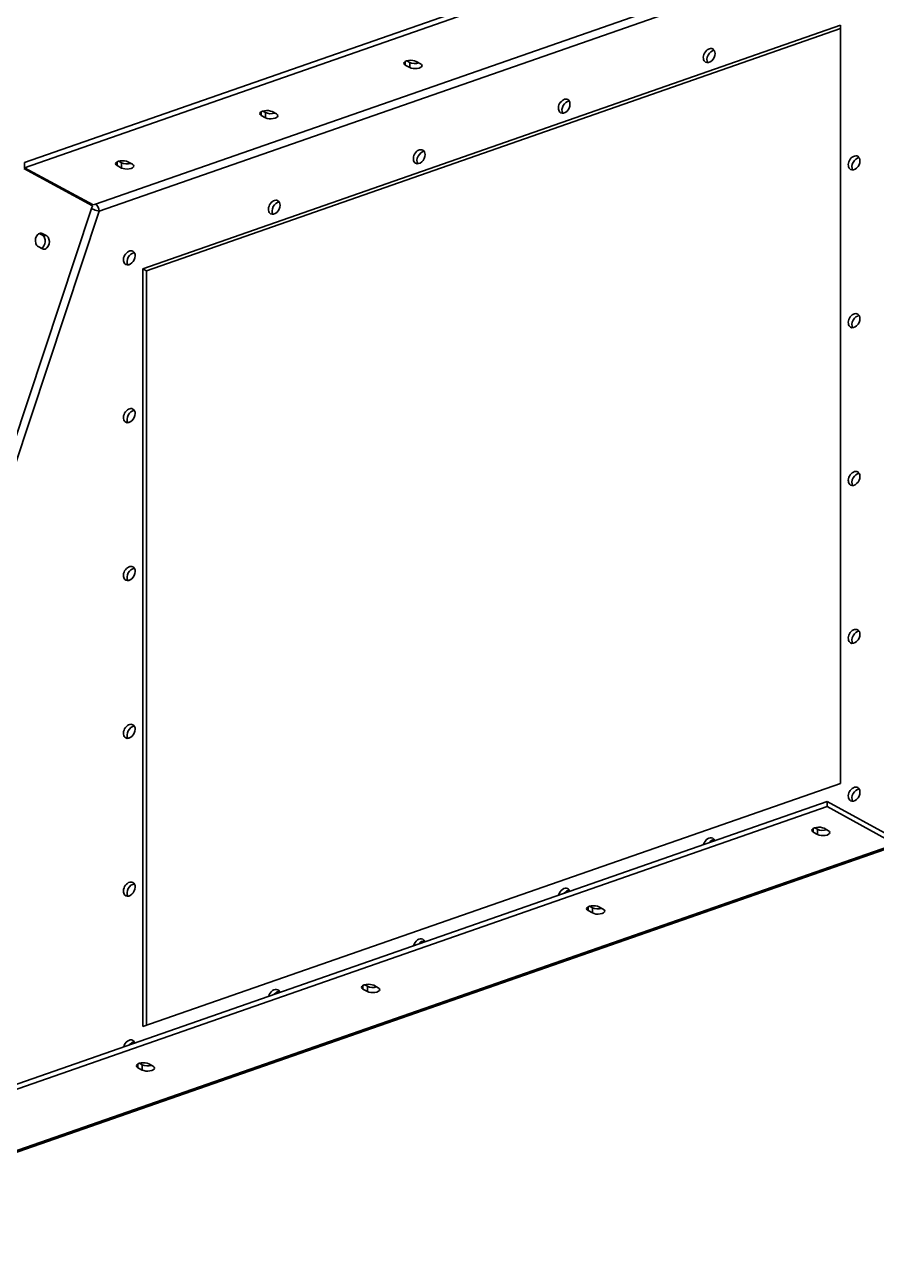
# Model space of a CAD drawing. Header units: millimetres. Extents: x 0 to 420, y 0 to 297.
# Drawn here: x 277.7 to 351.6, y 137 to 242.6 of the extents above; entities that cross this region are included whole.
import ezdxf

# ---------------------------------------------------------------- set-up
doc = ezdxf.new("R2010")
doc.units = ezdxf.units.MM

msp = doc.modelspace()

# ---------------------------------------------------------------- linework, layer by layer
at = {"color": 1, "lineweight": 35}
for p, q in [((353.54, 257), (277.76, 230.58)), ((353.54, 256.55), (277.76, 230.13)), ((283.91, 226.97), (353.6, 251.27)), ((353.6, 250.54), (284.22, 226.35)), ((288, 221.37), (348.52, 242.47)), ((348.52, 242.19), (288.32, 221.2)), ((348.52, 242.47), (348.52, 176.76)), ((336.61, 239.71), (336.63, 239.83)), ((336.62, 239.6), (336.61, 239.71)), ((336.64, 239.49), (336.62, 239.6)), ((336.63, 239.83), (336.67, 239.95)), ((336.67, 239.95), (336.72, 240.06)), ((336.72, 240.06), (336.79, 240.17)), ((336.79, 240.17), (336.87, 240.27)), ((336.87, 240.27), (336.96, 240.34)), ((336.96, 239.72), (336.93, 239.54)), ((336.96, 240.34), (337.06, 240.4)), ((337.03, 239.89), (336.96, 239.72)), ((337.14, 240.05), (337.03, 239.89)), ((337.06, 240.4), (337.15, 240.44)), ((337.27, 240.17), (337.14, 240.05)), ((337.15, 240.44), (337.25, 240.46)), ((337.25, 240.46), (337.35, 240.45)), ((337.41, 240.25), (337.27, 240.17)), ((337.35, 240.45), (337.43, 240.42)), ((337.56, 240.29), (337.41, 240.25)), ((337.43, 240.42), (337.51, 240.35)), ((337.55, 239.69), (337.46, 239.53)), ((337.51, 240.35), (337.58, 240.26)), ((337.61, 239.85), (337.55, 239.69)), ((337.58, 240.26), (337.61, 240.15)), ((337.61, 240.15), (337.63, 240.02)), ((337.63, 240.02), (337.61, 239.85)), ((310.64, 239.18), (310.67, 239.26)), ((310.68, 239.09), (310.64, 239.18)), ((310.67, 239.26), (310.75, 239.33)), ((310.77, 239.02), (310.68, 239.09)), ((310.75, 239.33), (310.88, 239.39)), ((310.77, 239.34), (310.77, 239.02)), ((311.15, 238.81), (310.77, 239.02)), ((310.88, 239.39), (311.04, 239.43)), ((310.9, 239.4), (311.15, 239.26)), ((311.04, 239.43), (311.22, 239.44)), ((311.15, 239.26), (311.32, 239.2)), ((311.15, 239.26), (311.15, 238.81)), ((311.28, 238.76), (311.15, 238.81)), ((311.22, 239.44), (311.41, 239.43)), ((311.45, 238.73), (311.28, 238.76)), ((311.32, 239.2), (311.53, 239.17)), ((311.41, 239.43), (311.57, 239.4)), ((311.63, 238.72), (311.45, 238.73)), ((311.53, 239.17), (311.75, 239.17)), ((311.57, 239.4), (311.71, 239.34)), ((311.81, 238.73), (311.63, 238.72)), ((311.71, 239.34), (312.08, 239.14)), ((311.75, 239.17), (311.95, 239.21)), ((311.98, 238.77), (311.81, 238.73)), ((312.11, 238.83), (311.98, 238.77)), ((312.08, 239.14), (312.18, 239.06)), ((312.19, 238.9), (312.11, 238.83)), ((312.18, 239.06), (312.22, 238.98)), ((312.22, 238.98), (312.19, 238.9)), ((336.68, 239.4), (336.64, 239.49)), ((336.74, 239.33), (336.68, 239.4)), ((336.81, 239.27), (336.74, 239.33)), ((336.93, 239.24), (336.81, 239.27)), ((336.93, 239.54), (336.94, 239.37)), ((337.07, 239.24), (336.93, 239.24)), ((336.94, 239.37), (336.99, 239.23)), ((337.21, 239.3), (337.07, 239.24)), ((337.34, 239.4), (337.21, 239.3)), ((337.46, 239.53), (337.34, 239.4)), ((324.04, 235.33), (324.06, 235.45)), ((324.04, 235.21), (324.04, 235.33)), ((324.06, 235.45), (324.09, 235.57)), ((324.09, 235.57), (324.15, 235.68)), ((324.15, 235.68), (324.21, 235.79)), ((324.21, 235.79), (324.3, 235.88)), ((324.3, 235.88), (324.39, 235.96)), ((324.39, 235.34), (324.35, 235.16)), ((324.39, 235.96), (324.48, 236.02)), ((324.46, 235.51), (324.39, 235.34)), ((324.57, 235.67), (324.46, 235.51)), ((324.48, 236.02), (324.58, 236.06)), ((324.7, 235.79), (324.57, 235.67)), ((324.58, 236.06), (324.68, 236.07)), ((324.68, 236.07), (324.77, 236.06)), ((324.84, 235.87), (324.7, 235.79)), ((324.77, 236.06), (324.86, 236.03)), ((324.99, 235.9), (324.84, 235.87)), ((324.86, 236.03), (324.94, 235.97)), ((324.94, 235.97), (325, 235.88)), ((325.04, 235.47), (324.98, 235.3)), ((325, 235.88), (325.04, 235.77)), ((325.04, 235.77), (325.05, 235.64)), ((325.05, 235.64), (325.04, 235.47)), ((298.15, 234.83), (298.18, 234.91)), ((298.18, 234.74), (298.15, 234.83)), ((298.18, 234.91), (298.26, 234.98)), ((298.28, 234.66), (298.18, 234.74)), ((298.26, 234.98), (298.39, 235.03)), ((298.28, 234.99), (298.28, 234.66)), ((298.65, 234.46), (298.28, 234.66)), ((298.39, 235.03), (298.55, 235.07)), ((298.41, 235.04), (298.65, 234.91)), ((298.55, 235.07), (298.73, 235.09)), ((298.65, 234.91), (298.82, 234.85)), ((298.65, 234.91), (298.65, 234.46)), ((298.79, 234.4), (298.65, 234.46)), ((298.73, 235.09), (298.91, 235.08)), ((298.96, 234.37), (298.79, 234.4)), ((298.82, 234.85), (299.03, 234.81)), ((298.91, 235.08), (299.08, 235.04)), ((299.14, 234.36), (298.96, 234.37)), ((299.03, 234.81), (299.26, 234.82)), ((299.08, 235.04), (299.22, 234.99)), ((299.32, 234.38), (299.14, 234.36)), ((299.22, 234.99), (299.59, 234.79)), ((299.26, 234.82), (299.46, 234.86)), ((299.48, 234.41), (299.32, 234.38)), ((299.61, 234.47), (299.48, 234.41)), ((299.59, 234.79), (299.69, 234.71)), ((299.69, 234.54), (299.61, 234.47)), ((299.69, 234.71), (299.72, 234.62)), ((299.72, 234.62), (299.69, 234.54)), ((324.07, 235.11), (324.04, 235.21)), ((324.11, 235.02), (324.07, 235.11)), ((324.16, 234.94), (324.11, 235.02)), ((324.24, 234.89), (324.16, 234.94)), ((324.36, 234.85), (324.24, 234.89)), ((324.35, 235.16), (324.36, 234.99)), ((324.36, 234.99), (324.42, 234.85)), ((324.5, 234.86), (324.36, 234.85)), ((324.64, 234.92), (324.5, 234.86)), ((324.77, 235.01), (324.64, 234.92)), ((324.89, 235.15), (324.77, 235.01)), ((324.98, 235.3), (324.89, 235.15)), ((311.49, 231.06), (311.52, 231.18)), ((311.52, 231.18), (311.57, 231.3)), ((311.57, 231.3), (311.64, 231.41)), ((311.64, 231.41), (311.72, 231.5)), ((311.72, 231.5), (311.81, 231.58)), ((311.81, 231.58), (311.91, 231.64)), ((311.89, 231.13), (311.81, 230.95)), ((311.99, 231.28), (311.89, 231.13)), ((311.91, 231.64), (312.01, 231.68)), ((312.13, 231.41), (311.99, 231.28)), ((312.01, 231.68), (312.11, 231.69)), ((312.11, 231.69), (312.2, 231.68)), ((312.27, 231.49), (312.13, 231.41)), ((312.2, 231.68), (312.29, 231.65)), ((312.42, 231.52), (312.27, 231.49)), ((312.29, 231.65), (312.37, 231.59)), ((312.37, 231.59), (312.43, 231.5)), ((312.43, 231.5), (312.47, 231.38)), ((312.48, 231.26), (312.46, 231.09)), ((312.47, 231.38), (312.48, 231.26)), ((349.53, 231.05), (349.63, 231.1)), ((349.63, 231.1), (349.73, 231.14)), ((349.73, 231.14), (349.83, 231.16)), ((349.83, 231.16), (349.92, 231.15)), ((349.92, 231.15), (350, 231.12)), ((350, 231.12), (350.08, 231.05)), ((283.63, 226.83), (277.7, 230.06)), ((277.76, 230.13), (277.76, 230.58)), ((283.7, 226.9), (277.76, 230.13)), ((285.65, 230.47), (285.68, 230.55)), ((285.69, 230.38), (285.65, 230.47)), ((285.68, 230.55), (285.76, 230.62)), ((285.79, 230.31), (285.69, 230.38)), ((285.76, 230.62), (285.89, 230.68)), ((285.79, 230.63), (285.79, 230.31)), ((286.16, 230.1), (285.79, 230.31)), ((285.89, 230.68), (286.05, 230.72)), ((285.92, 230.69), (286.16, 230.55)), ((286.05, 230.72), (286.24, 230.73)), ((286.16, 230.55), (286.33, 230.49)), ((286.16, 230.55), (286.16, 230.1)), ((286.3, 230.05), (286.16, 230.1)), ((286.24, 230.73), (286.42, 230.72)), ((286.46, 230.02), (286.3, 230.05)), ((286.33, 230.49), (286.54, 230.46)), ((286.42, 230.72), (286.59, 230.69)), ((286.54, 230.46), (286.76, 230.46)), ((286.59, 230.69), (286.72, 230.63)), ((286.72, 230.63), (287.1, 230.43)), ((286.76, 230.46), (286.97, 230.5)), ((286.99, 230.06), (286.83, 230.02)), ((287.12, 230.12), (286.99, 230.06)), ((287.1, 230.43), (287.19, 230.35)), ((287.2, 230.19), (287.12, 230.12)), ((287.19, 230.35), (287.23, 230.27)), ((287.23, 230.27), (287.2, 230.19)), ((311.47, 230.94), (311.49, 231.06)), ((311.47, 230.83), (311.47, 230.94)), ((311.49, 230.73), (311.47, 230.83)), ((311.53, 230.64), (311.49, 230.73)), ((311.59, 230.56), (311.53, 230.64)), ((311.66, 230.51), (311.59, 230.56)), ((311.79, 230.47), (311.66, 230.51)), ((311.81, 230.95), (311.78, 230.78)), ((311.78, 230.78), (311.79, 230.61)), ((311.79, 230.61), (311.85, 230.47)), ((311.92, 230.48), (311.79, 230.47)), ((312.06, 230.53), (311.92, 230.48)), ((312.2, 230.63), (312.06, 230.53)), ((312.32, 230.76), (312.2, 230.63)), ((312.41, 230.92), (312.32, 230.76)), ((312.46, 231.09), (312.41, 230.92)), ((349.18, 230.41), (349.2, 230.53)), ((349.19, 230.3), (349.18, 230.41)), ((349.21, 230.19), (349.19, 230.3)), ((349.2, 230.53), (349.24, 230.65)), ((349.25, 230.1), (349.21, 230.19)), ((349.24, 230.65), (349.29, 230.76)), ((349.31, 230.03), (349.25, 230.1)), ((349.29, 230.76), (349.36, 230.87)), ((349.36, 230.87), (349.44, 230.97)), ((349.44, 230.97), (349.53, 231.05)), ((349.53, 230.42), (349.5, 230.24)), ((349.5, 230.24), (349.51, 230.08)), ((349.51, 230.08), (349.56, 229.94)), ((349.6, 230.59), (349.53, 230.42)), ((349.71, 230.75), (349.6, 230.59)), ((349.84, 230.87), (349.71, 230.75)), ((349.91, 230.1), (349.78, 230)), ((349.99, 230.96), (349.84, 230.87)), ((350.03, 230.23), (349.91, 230.1)), ((350.13, 230.99), (349.99, 230.96)), ((350.12, 230.39), (350.03, 230.23)), ((350.08, 231.05), (350.15, 230.96)), ((350.18, 230.56), (350.12, 230.39)), ((350.15, 230.96), (350.19, 230.85)), ((350.2, 230.72), (350.18, 230.56)), ((350.19, 230.85), (350.2, 230.72)), ((286.65, 230.01), (286.46, 230.02)), ((286.83, 230.02), (286.65, 230.01)), ((349.38, 229.98), (349.31, 230.03)), ((349.5, 229.94), (349.38, 229.98)), ((349.64, 229.95), (349.5, 229.94)), ((349.78, 230), (349.64, 229.95)), ((283.91, 226.97), (283.7, 226.9)), ((284.03, 226.88), (283.91, 226.97)), ((298.95, 226.8), (299, 226.92)), ((299, 226.92), (299.07, 227.02)), ((299.07, 227.02), (299.15, 227.12)), ((299.15, 227.12), (299.24, 227.2)), ((299.24, 227.2), (299.34, 227.25)), ((299.42, 226.9), (299.31, 226.75)), ((299.34, 227.25), (299.44, 227.29)), ((299.55, 227.02), (299.42, 226.9)), ((299.44, 227.29), (299.54, 227.31)), ((299.54, 227.31), (299.63, 227.3)), ((299.7, 227.11), (299.55, 227.02)), ((299.63, 227.3), (299.71, 227.27)), ((299.85, 227.14), (299.7, 227.11)), ((299.71, 227.27), (299.8, 227.2)), ((299.8, 227.2), (299.86, 227.11)), ((299.86, 227.11), (299.9, 227)), ((299.9, 227), (299.91, 226.87)), ((255.92, 143.31), (283.55, 226.58)), ((284.22, 226.35), (256.76, 143.61)), ((283.55, 226.58), (283.63, 226.83)), ((283.88, 226.44), (283.55, 226.58)), ((284.22, 226.35), (283.88, 226.44)), ((284.13, 226.72), (284.03, 226.88)), ((284.2, 226.54), (284.13, 226.72)), ((284.22, 226.35), (284.2, 226.54)), ((298.9, 226.56), (298.91, 226.68)), ((298.9, 226.45), (298.9, 226.56)), ((298.92, 226.34), (298.9, 226.45)), ((298.91, 226.68), (298.95, 226.8)), ((298.96, 226.25), (298.92, 226.34)), ((299.02, 226.18), (298.96, 226.25)), ((299.09, 226.13), (299.02, 226.18)), ((299.21, 226.09), (299.09, 226.13)), ((299.24, 226.57), (299.21, 226.39)), ((299.21, 226.39), (299.22, 226.23)), ((299.35, 226.1), (299.21, 226.09)), ((299.22, 226.23), (299.27, 226.09)), ((299.31, 226.75), (299.24, 226.57)), ((299.49, 226.15), (299.35, 226.1)), ((299.63, 226.25), (299.49, 226.15)), ((299.74, 226.38), (299.63, 226.25)), ((299.83, 226.54), (299.74, 226.38)), ((299.89, 226.71), (299.83, 226.54)), ((299.91, 226.87), (299.89, 226.71)), ((278.69, 223.78), (278.71, 223.99)), ((278.72, 223.57), (278.69, 223.78)), ((278.71, 223.99), (278.79, 224.19)), ((278.79, 224.19), (278.9, 224.34)), ((278.9, 224.34), (278.97, 224.4)), ((278.97, 224.4), (279.05, 224.43)), ((279.31, 224.27), (279.02, 224.42)), ((279.05, 224.43), (279.12, 224.45)), ((279.09, 224.45), (279.29, 224.42)), ((279.12, 224.45), (279.2, 224.45)), ((279.2, 224.45), (279.29, 224.42)), ((279.29, 224.42), (279.67, 224.21)), ((279.41, 224.18), (279.31, 224.27)), ((279.31, 224.27), (279.67, 224.21)), ((279.49, 224.04), (279.41, 224.18)), ((279.53, 223.88), (279.49, 224.04)), ((279.54, 223.7), (279.53, 223.88)), ((279.67, 224.21), (279.73, 224.17)), ((279.73, 224.17), (279.79, 224.1)), ((279.79, 224.1), (279.87, 223.94)), ((279.87, 223.94), (279.9, 223.73)), ((279.9, 223.73), (279.88, 223.52)), ((278.8, 223.41), (278.72, 223.57)), ((278.86, 223.34), (278.8, 223.41)), ((278.92, 223.3), (278.86, 223.34)), ((279.3, 223.09), (278.92, 223.3)), ((279.21, 223.14), (279.33, 223.22)), ((279.39, 223.06), (279.3, 223.09)), ((279.33, 223.22), (279.43, 223.35)), ((279.47, 223.06), (279.39, 223.06)), ((279.43, 223.35), (279.5, 223.52)), ((279.54, 223.08), (279.47, 223.06)), ((279.5, 223.52), (279.54, 223.7)), ((279.62, 223.11), (279.54, 223.08)), ((279.69, 223.17), (279.62, 223.11)), ((279.8, 223.32), (279.69, 223.17)), ((279.88, 223.52), (279.8, 223.32)), ((286.5, 222.64), (286.58, 222.73)), ((286.58, 222.73), (286.67, 222.81)), ((286.67, 222.81), (286.77, 222.87)), ((286.77, 222.87), (286.87, 222.91)), ((286.87, 222.91), (286.97, 222.93)), ((286.97, 222.93), (287.06, 222.92)), ((287.13, 222.72), (286.98, 222.64)), ((287.06, 222.92), (287.14, 222.88)), ((287.27, 222.75), (287.13, 222.72)), ((287.14, 222.88), (287.22, 222.82)), ((287.22, 222.82), (287.29, 222.73)), ((287.29, 222.73), (287.33, 222.62)), ((286.33, 222.18), (286.34, 222.3)), ((286.33, 222.06), (286.33, 222.18)), ((286.35, 221.96), (286.33, 222.06)), ((286.34, 222.3), (286.38, 222.42)), ((286.39, 221.87), (286.35, 221.96)), ((286.38, 222.42), (286.43, 222.53)), ((286.45, 221.8), (286.39, 221.87)), ((286.43, 222.53), (286.5, 222.64)), ((286.52, 221.74), (286.45, 221.8)), ((286.64, 221.71), (286.52, 221.74)), ((286.67, 222.19), (286.64, 222.01)), ((286.64, 222.01), (286.65, 221.84)), ((286.78, 221.71), (286.64, 221.71)), ((286.65, 221.84), (286.7, 221.7)), ((286.74, 222.36), (286.67, 222.19)), ((286.85, 222.52), (286.74, 222.36)), ((286.92, 221.77), (286.78, 221.71)), ((286.98, 222.64), (286.85, 222.52)), ((287.05, 221.87), (286.92, 221.77)), ((287.17, 222), (287.05, 221.87)), ((287.26, 222.15), (287.17, 222)), ((287.32, 222.32), (287.26, 222.15)), ((287.34, 222.49), (287.32, 222.32)), ((287.33, 222.62), (287.34, 222.49)), ((288, 155.67), (288, 221.37)), ((288, 221.37), (288.32, 221.2)), ((288.32, 221.2), (288.32, 155.78)), ((349.53, 217.36), (349.63, 217.42)), ((349.63, 217.42), (349.73, 217.46)), ((349.73, 217.46), (349.83, 217.48)), ((349.83, 217.48), (349.92, 217.47)), ((349.92, 217.47), (350, 217.44)), ((350, 217.44), (350.08, 217.37)), ((349.18, 216.73), (349.2, 216.85)), ((349.19, 216.62), (349.18, 216.73)), ((349.21, 216.51), (349.19, 216.62)), ((349.2, 216.85), (349.24, 216.97)), ((349.25, 216.42), (349.21, 216.51)), ((349.24, 216.97), (349.29, 217.08)), ((349.31, 216.35), (349.25, 216.42)), ((349.29, 217.08), (349.36, 217.19)), ((349.38, 216.29), (349.31, 216.35)), ((349.36, 217.19), (349.44, 217.29)), ((349.44, 217.29), (349.53, 217.36)), ((349.53, 216.74), (349.5, 216.56)), ((349.5, 216.56), (349.51, 216.4)), ((349.51, 216.4), (349.56, 216.25)), ((349.6, 216.91), (349.53, 216.74)), ((349.71, 217.07), (349.6, 216.91)), ((349.84, 217.19), (349.71, 217.07)), ((349.91, 216.42), (349.78, 216.32)), ((349.99, 217.27), (349.84, 217.19)), ((350.03, 216.55), (349.91, 216.42)), ((350.13, 217.31), (349.99, 217.27)), ((350.12, 216.71), (350.03, 216.55)), ((350.08, 217.37), (350.15, 217.28)), ((350.18, 216.87), (350.12, 216.71)), ((350.15, 217.28), (350.19, 217.17)), ((350.2, 217.04), (350.18, 216.87)), ((350.19, 217.17), (350.2, 217.04)), ((349.5, 216.26), (349.38, 216.29)), ((349.64, 216.27), (349.5, 216.26)), ((349.78, 216.32), (349.64, 216.27)), ((286.43, 208.85), (286.5, 208.96)), ((286.5, 208.96), (286.58, 209.05)), ((286.58, 209.05), (286.67, 209.13)), ((286.67, 209.13), (286.77, 209.19)), ((286.77, 209.19), (286.87, 209.23)), ((286.98, 208.96), (286.85, 208.84)), ((286.87, 209.23), (286.97, 209.24)), ((286.97, 209.24), (287.06, 209.24)), ((287.13, 209.04), (286.98, 208.96)), ((287.06, 209.24), (287.14, 209.2)), ((287.27, 209.07), (287.13, 209.04)), ((287.14, 209.2), (287.22, 209.14)), ((287.22, 209.14), (287.29, 209.05)), ((287.29, 209.05), (287.33, 208.94)), ((286.33, 208.5), (286.34, 208.62)), ((286.33, 208.38), (286.33, 208.5)), ((286.35, 208.28), (286.33, 208.38)), ((286.34, 208.62), (286.38, 208.74)), ((286.39, 208.19), (286.35, 208.28)), ((286.38, 208.74), (286.43, 208.85)), ((286.45, 208.12), (286.39, 208.19)), ((286.52, 208.06), (286.45, 208.12)), ((286.64, 208.02), (286.52, 208.06)), ((286.67, 208.51), (286.64, 208.33)), ((286.64, 208.33), (286.65, 208.16)), ((286.78, 208.03), (286.64, 208.02)), ((286.65, 208.16), (286.7, 208.02)), ((286.74, 208.68), (286.67, 208.51)), ((286.85, 208.84), (286.74, 208.68)), ((286.92, 208.09), (286.78, 208.03)), ((287.05, 208.19), (286.92, 208.09)), ((287.17, 208.32), (287.05, 208.19)), ((287.26, 208.47), (287.17, 208.32)), ((287.32, 208.64), (287.26, 208.47)), ((287.34, 208.81), (287.32, 208.64)), ((287.33, 208.94), (287.34, 208.81)), ((349.44, 203.6), (349.53, 203.68)), ((349.53, 203.68), (349.63, 203.74)), ((349.63, 203.74), (349.73, 203.78)), ((349.73, 203.78), (349.83, 203.8)), ((349.83, 203.8), (349.92, 203.79)), ((349.92, 203.79), (350, 203.76)), ((350, 203.76), (350.08, 203.69)), ((350.08, 203.69), (350.15, 203.6)), ((349.18, 203.05), (349.2, 203.17)), ((349.19, 202.94), (349.18, 203.05)), ((349.21, 202.83), (349.19, 202.94)), ((349.2, 203.17), (349.24, 203.29)), ((349.25, 202.74), (349.21, 202.83)), ((349.24, 203.29), (349.29, 203.4)), ((349.31, 202.67), (349.25, 202.74)), ((349.29, 203.4), (349.36, 203.51)), ((349.38, 202.61), (349.31, 202.67)), ((349.36, 203.51), (349.44, 203.6)), ((349.5, 202.58), (349.38, 202.61)), ((349.53, 203.06), (349.5, 202.88)), ((349.5, 202.88), (349.51, 202.71)), ((349.51, 202.71), (349.56, 202.57)), ((349.6, 203.23), (349.53, 203.06)), ((349.71, 203.39), (349.6, 203.23)), ((349.78, 202.64), (349.64, 202.58)), ((349.84, 203.51), (349.71, 203.39)), ((349.91, 202.74), (349.78, 202.64)), ((349.99, 203.59), (349.84, 203.51)), ((350.03, 202.87), (349.91, 202.74)), ((350.13, 203.63), (349.99, 203.59)), ((350.12, 203.03), (350.03, 202.87)), ((350.18, 203.19), (350.12, 203.03)), ((350.15, 203.6), (350.19, 203.49)), ((350.2, 203.36), (350.18, 203.19)), ((350.19, 203.49), (350.2, 203.36)), ((349.64, 202.58), (349.5, 202.58)), ((286.43, 195.17), (286.5, 195.28)), ((286.5, 195.28), (286.58, 195.37)), ((286.58, 195.37), (286.67, 195.45)), ((286.67, 195.45), (286.77, 195.51)), ((286.77, 195.51), (286.87, 195.55)), ((286.98, 195.28), (286.85, 195.16)), ((286.87, 195.55), (286.97, 195.56)), ((286.97, 195.56), (287.06, 195.55)), ((287.13, 195.36), (286.98, 195.28)), ((287.06, 195.55), (287.14, 195.52)), ((287.27, 195.39), (287.13, 195.36)), ((287.14, 195.52), (287.22, 195.46)), ((287.22, 195.46), (287.29, 195.37)), ((287.29, 195.37), (287.33, 195.26)), ((287.33, 195.26), (287.34, 195.13)), ((286.33, 194.82), (286.34, 194.94)), ((286.33, 194.7), (286.33, 194.82)), ((286.35, 194.6), (286.33, 194.7)), ((286.34, 194.94), (286.38, 195.06)), ((286.39, 194.51), (286.35, 194.6)), ((286.38, 195.06), (286.43, 195.17)), ((286.45, 194.43), (286.39, 194.51)), ((286.52, 194.38), (286.45, 194.43)), ((286.64, 194.34), (286.52, 194.38)), ((286.67, 194.83), (286.64, 194.65)), ((286.64, 194.65), (286.65, 194.48)), ((286.78, 194.35), (286.64, 194.34)), ((286.65, 194.48), (286.7, 194.34)), ((286.74, 195), (286.67, 194.83)), ((286.85, 195.16), (286.74, 195)), ((286.92, 194.41), (286.78, 194.35)), ((287.05, 194.5), (286.92, 194.41)), ((287.17, 194.64), (287.05, 194.5)), ((287.26, 194.79), (287.17, 194.64)), ((287.32, 194.96), (287.26, 194.79)), ((287.34, 195.13), (287.32, 194.96)), ((349.44, 189.92), (349.53, 190)), ((349.53, 190), (349.63, 190.06)), ((349.63, 190.06), (349.73, 190.1)), ((349.73, 190.1), (349.83, 190.11)), ((349.83, 190.11), (349.92, 190.11)), ((349.92, 190.11), (350, 190.07)), ((350, 190.07), (350.08, 190.01)), ((350.08, 190.01), (350.15, 189.92)), ((349.18, 189.37), (349.2, 189.49)), ((349.19, 189.25), (349.18, 189.37)), ((349.21, 189.15), (349.19, 189.25)), ((349.2, 189.49), (349.24, 189.61)), ((349.25, 189.06), (349.21, 189.15)), ((349.24, 189.61), (349.29, 189.72)), ((349.31, 188.99), (349.25, 189.06)), ((349.29, 189.72), (349.36, 189.83)), ((349.38, 188.93), (349.31, 188.99)), ((349.36, 189.83), (349.44, 189.92)), ((349.5, 188.89), (349.38, 188.93)), ((349.53, 189.38), (349.5, 189.2)), ((349.5, 189.2), (349.51, 189.03)), ((349.64, 188.9), (349.5, 188.89)), ((349.51, 189.03), (349.56, 188.89)), ((349.6, 189.55), (349.53, 189.38)), ((349.71, 189.71), (349.6, 189.55)), ((349.78, 188.96), (349.64, 188.9)), ((349.84, 189.83), (349.71, 189.71)), ((349.91, 189.06), (349.78, 188.96)), ((349.99, 189.91), (349.84, 189.83)), ((350.03, 189.19), (349.91, 189.06)), ((350.13, 189.94), (349.99, 189.91)), ((350.12, 189.34), (350.03, 189.19)), ((350.18, 189.51), (350.12, 189.34)), ((350.15, 189.92), (350.19, 189.81)), ((350.2, 189.68), (350.18, 189.51)), ((350.19, 189.81), (350.2, 189.68)), ((286.43, 181.49), (286.5, 181.6)), ((286.5, 181.6), (286.58, 181.69)), ((286.58, 181.69), (286.67, 181.77)), ((286.67, 181.77), (286.77, 181.83)), ((286.77, 181.83), (286.87, 181.87)), ((286.98, 181.6), (286.85, 181.47)), ((286.87, 181.87), (286.97, 181.88)), ((286.97, 181.88), (287.06, 181.87)), ((287.13, 181.68), (286.98, 181.6)), ((287.06, 181.87), (287.14, 181.84)), ((287.27, 181.71), (287.13, 181.68)), ((287.14, 181.84), (287.22, 181.78)), ((287.22, 181.78), (287.29, 181.69)), ((287.29, 181.69), (287.33, 181.58)), ((287.33, 181.58), (287.34, 181.45)), ((286.33, 181.14), (286.34, 181.25)), ((286.33, 181.02), (286.33, 181.14)), ((286.35, 180.92), (286.33, 181.02)), ((286.34, 181.25), (286.38, 181.37)), ((286.39, 180.83), (286.35, 180.92)), ((286.38, 181.37), (286.43, 181.49)), ((286.45, 180.75), (286.39, 180.83)), ((286.52, 180.7), (286.45, 180.75)), ((286.64, 180.66), (286.52, 180.7)), ((286.67, 181.15), (286.64, 180.97)), ((286.64, 180.97), (286.65, 180.8)), ((286.78, 180.67), (286.64, 180.66)), ((286.65, 180.8), (286.7, 180.66)), ((286.74, 181.32), (286.67, 181.15)), ((286.85, 181.47), (286.74, 181.32)), ((286.92, 180.73), (286.78, 180.67)), ((287.05, 180.82), (286.92, 180.73)), ((287.17, 180.96), (287.05, 180.82)), ((287.26, 181.11), (287.17, 180.96)), ((287.32, 181.28), (287.26, 181.11)), ((287.34, 181.45), (287.32, 181.28)), ((348.52, 176.76), (288, 155.67)), ((349.36, 176.15), (349.44, 176.24)), ((349.44, 176.24), (349.53, 176.32)), ((349.53, 176.32), (349.63, 176.38)), ((349.63, 176.38), (349.73, 176.42)), ((349.73, 176.42), (349.83, 176.43)), ((349.83, 176.43), (349.92, 176.42)), ((349.99, 176.23), (349.84, 176.15)), ((349.92, 176.42), (350, 176.39)), ((350.13, 176.26), (349.99, 176.23)), ((350, 176.39), (350.08, 176.33)), ((350.08, 176.33), (350.15, 176.24)), ((350.15, 176.24), (350.19, 176.13)), ((248.06, 140.57), (347.35, 175.19)), ((347.35, 175.19), (347.35, 174.74)), ((347.35, 175.19), (353.28, 171.95)), ((349.18, 175.69), (349.2, 175.81)), ((349.19, 175.57), (349.18, 175.69)), ((349.21, 175.47), (349.19, 175.57)), ((349.2, 175.81), (349.24, 175.93)), ((349.25, 175.38), (349.21, 175.47)), ((349.24, 175.93), (349.29, 176.04)), ((349.31, 175.31), (349.25, 175.38)), ((349.29, 176.04), (349.36, 176.15)), ((349.38, 175.25), (349.31, 175.31)), ((349.5, 175.21), (349.38, 175.25)), ((349.53, 175.7), (349.5, 175.52)), ((349.5, 175.52), (349.51, 175.35)), ((349.64, 175.22), (349.5, 175.21)), ((349.51, 175.35), (349.56, 175.21)), ((349.6, 175.87), (349.53, 175.7)), ((349.71, 176.03), (349.6, 175.87)), ((349.78, 175.28), (349.64, 175.22)), ((349.84, 176.15), (349.71, 176.03)), ((349.91, 175.37), (349.78, 175.28)), ((350.03, 175.51), (349.91, 175.37)), ((350.12, 175.66), (350.03, 175.51)), ((350.18, 175.83), (350.12, 175.66)), ((350.2, 176), (350.18, 175.83)), ((350.19, 176.13), (350.2, 176)), ((248.06, 140.12), (347.35, 174.74)), ((347.35, 174.74), (353.28, 171.5)), ((336.97, 171.95), (337.09, 172.01)), ((337.09, 172.01), (337.21, 172.05)), ((337.21, 172.05), (337.33, 172.05)), ((337.33, 172.05), (337.43, 172.01)), ((337.43, 172.01), (337.53, 171.92)), ((346.01, 172.69), (346.04, 172.77)), ((346.05, 172.61), (346.01, 172.69)), ((346.04, 172.77), (346.13, 172.85)), ((346.15, 172.53), (346.05, 172.61)), ((346.13, 172.85), (346.25, 172.9)), ((346.15, 172.53), (346.15, 172.86)), ((346.52, 172.33), (346.15, 172.53)), ((346.25, 172.9), (346.42, 172.94)), ((346.28, 172.91), (346.52, 172.78)), ((346.42, 172.94), (346.6, 172.96)), ((346.52, 172.78), (346.69, 172.71)), ((346.52, 172.33), (346.52, 172.78)), ((346.66, 172.27), (346.52, 172.33)), ((346.6, 172.96), (346.78, 172.95)), ((346.82, 172.24), (346.66, 172.27)), ((346.69, 172.71), (346.9, 172.68)), ((346.78, 172.95), (346.95, 172.91)), ((347.01, 172.23), (346.82, 172.24)), ((346.9, 172.68), (347.12, 172.69)), ((346.95, 172.91), (347.08, 172.86)), ((347.19, 172.24), (347.01, 172.23)), ((347.08, 172.86), (347.46, 172.65)), ((347.12, 172.69), (347.33, 172.72)), ((347.35, 172.28), (347.19, 172.24)), ((347.48, 172.34), (347.35, 172.28)), ((347.46, 172.65), (347.56, 172.58)), ((347.56, 172.41), (347.48, 172.34)), ((347.56, 172.58), (347.59, 172.49)), ((347.59, 172.49), (347.56, 172.41)), ((254.52, 137.07), (353.28, 171.5)), ((254.85, 137.03), (353.61, 171.46)), ((336.64, 171.45), (336.69, 171.6)), ((336.69, 171.6), (336.76, 171.73)), ((336.76, 171.73), (336.86, 171.85)), ((336.86, 171.85), (336.97, 171.95)), ((337.22, 171.72), (337.12, 171.62)), ((337.33, 171.81), (337.22, 171.72)), ((337.45, 171.86), (337.33, 171.81)), ((337.56, 171.88), (337.45, 171.86)), ((337.53, 171.92), (337.6, 171.79)), ((286.38, 167.69), (286.43, 167.81)), ((286.43, 167.81), (286.5, 167.92)), ((286.5, 167.92), (286.58, 168.01)), ((286.58, 168.01), (286.67, 168.09)), ((286.67, 168.09), (286.77, 168.15)), ((286.85, 167.79), (286.74, 167.64)), ((286.77, 168.15), (286.87, 168.19)), ((286.98, 167.92), (286.85, 167.79)), ((286.87, 168.19), (286.97, 168.2)), ((286.97, 168.2), (287.06, 168.19)), ((287.13, 168), (286.98, 167.92)), ((287.06, 168.19), (287.14, 168.16)), ((287.27, 168.03), (287.13, 168)), ((287.14, 168.16), (287.22, 168.1)), ((287.22, 168.1), (287.29, 168.01)), ((287.29, 168.01), (287.33, 167.89)), ((287.33, 167.89), (287.34, 167.77)), ((286.33, 167.45), (286.34, 167.57)), ((286.33, 167.34), (286.33, 167.45)), ((286.35, 167.24), (286.33, 167.34)), ((286.34, 167.57), (286.38, 167.69)), ((286.39, 167.15), (286.35, 167.24)), ((286.45, 167.07), (286.39, 167.15)), ((286.52, 167.02), (286.45, 167.07)), ((286.64, 166.98), (286.52, 167.02)), ((286.67, 167.46), (286.64, 167.29)), ((286.64, 167.29), (286.65, 167.12)), ((286.78, 166.99), (286.64, 166.98)), ((286.65, 167.12), (286.7, 166.98)), ((286.74, 167.64), (286.67, 167.46)), ((286.92, 167.05), (286.78, 166.99)), ((287.05, 167.14), (286.92, 167.05)), ((287.17, 167.27), (287.05, 167.14)), ((287.26, 167.43), (287.17, 167.27)), ((287.32, 167.6), (287.26, 167.43)), ((287.34, 167.77), (287.32, 167.6)), ((324.06, 167.07), (324.12, 167.21)), ((324.12, 167.21), (324.19, 167.35)), ((324.19, 167.35), (324.29, 167.47)), ((324.29, 167.47), (324.4, 167.56)), ((324.4, 167.56), (324.52, 167.63)), ((324.52, 167.63), (324.64, 167.66)), ((324.65, 167.34), (324.55, 167.24)), ((324.64, 167.66), (324.75, 167.66)), ((324.76, 167.42), (324.65, 167.34)), ((324.75, 167.66), (324.86, 167.63)), ((324.87, 167.48), (324.76, 167.42)), ((324.86, 167.63), (324.96, 167.54)), ((324.99, 167.5), (324.87, 167.48)), ((324.96, 167.54), (325.03, 167.41)), ((326.49, 165.89), (326.52, 165.97)), ((326.53, 165.8), (326.49, 165.89)), ((326.52, 165.97), (326.6, 166.04)), ((326.62, 165.73), (326.53, 165.8)), ((326.6, 166.04), (326.73, 166.1)), ((326.62, 165.73), (326.62, 166.05)), ((327, 165.52), (326.62, 165.73)), ((326.73, 166.1), (326.89, 166.14)), ((326.75, 166.1), (327, 165.97)), ((326.89, 166.14), (327.08, 166.15)), ((327, 165.97), (327.17, 165.91)), ((327, 165.52), (327, 165.97)), ((327.08, 166.15), (327.26, 166.14)), ((327.17, 165.91), (327.38, 165.88)), ((327.26, 166.14), (327.43, 166.11)), ((327.38, 165.88), (327.6, 165.88)), ((327.43, 166.11), (327.56, 166.05)), ((327.56, 166.05), (327.94, 165.85)), ((327.6, 165.88), (327.81, 165.92)), ((327.94, 165.85), (328.03, 165.77)), ((328.03, 165.77), (328.07, 165.68)), ((328.07, 165.68), (328.04, 165.61)), ((327.14, 165.47), (327, 165.52)), ((327.3, 165.43), (327.14, 165.47)), ((327.49, 165.42), (327.3, 165.43)), ((327.67, 165.44), (327.49, 165.42)), ((327.83, 165.48), (327.67, 165.44)), ((327.96, 165.53), (327.83, 165.48)), ((328.04, 165.61), (327.96, 165.53)), ((311.49, 162.69), (311.54, 162.83)), ((311.54, 162.83), (311.62, 162.97)), ((311.62, 162.97), (311.71, 163.09)), ((311.71, 163.09), (311.83, 163.18)), ((311.83, 163.18), (311.95, 163.25)), ((311.95, 163.25), (312.07, 163.28)), ((312.07, 162.96), (311.97, 162.85)), ((312.07, 163.28), (312.18, 163.28)), ((312.18, 163.04), (312.07, 162.96)), ((312.18, 163.28), (312.29, 163.25)), ((312.3, 163.09), (312.18, 163.04)), ((312.29, 163.25), (312.39, 163.16)), ((312.42, 163.12), (312.3, 163.09)), ((312.39, 163.16), (312.46, 163.02)), ((307.37, 159.33), (307.55, 159.34)), ((307.55, 159.34), (307.74, 159.33)), ((298.92, 158.3), (298.97, 158.45)), ((298.97, 158.45), (299.05, 158.58)), ((299.05, 158.58), (299.14, 158.7)), ((299.14, 158.7), (299.25, 158.8)), ((299.25, 158.8), (299.37, 158.87)), ((299.37, 158.87), (299.49, 158.9)), ((299.5, 158.58), (299.4, 158.47)), ((299.49, 158.9), (299.61, 158.9)), ((299.61, 158.66), (299.5, 158.58)), ((299.61, 158.9), (299.71, 158.86)), ((299.73, 158.71), (299.61, 158.66)), ((299.71, 158.86), (299.82, 158.77)), ((299.85, 158.73), (299.73, 158.71)), ((299.82, 158.77), (299.89, 158.64)), ((306.97, 159.08), (307, 159.16)), ((307.01, 159), (306.97, 159.08)), ((307, 159.16), (307.08, 159.23)), ((307.1, 158.92), (307.01, 159)), ((307.08, 159.23), (307.21, 159.29)), ((307.1, 158.92), (307.1, 159.25)), ((307.48, 158.72), (307.1, 158.92)), ((307.21, 159.29), (307.37, 159.33)), ((307.23, 159.3), (307.48, 159.17)), ((307.48, 159.17), (307.65, 159.1)), ((307.48, 158.72), (307.48, 159.17)), ((307.61, 158.66), (307.48, 158.72)), ((307.78, 158.63), (307.61, 158.66)), ((307.65, 159.1), (307.86, 159.07)), ((307.74, 159.33), (307.9, 159.3)), ((307.96, 158.62), (307.78, 158.63)), ((307.86, 159.07), (308.08, 159.07)), ((307.9, 159.3), (308.04, 159.25)), ((308.14, 158.63), (307.96, 158.62)), ((308.04, 159.25), (308.41, 159.04)), ((308.08, 159.07), (308.28, 159.11)), ((308.31, 158.67), (308.14, 158.63)), ((308.44, 158.73), (308.31, 158.67)), ((308.41, 159.04), (308.51, 158.97)), ((308.52, 158.8), (308.44, 158.73)), ((308.51, 158.97), (308.55, 158.88)), ((308.55, 158.88), (308.52, 158.8)), ((286.4, 154.07), (286.47, 154.2)), ((286.47, 154.2), (286.57, 154.32)), ((286.57, 154.32), (286.68, 154.42)), ((286.68, 154.42), (286.8, 154.48)), ((286.8, 154.48), (286.92, 154.52)), ((286.93, 154.19), (286.83, 154.09)), ((286.92, 154.52), (287.04, 154.52)), ((287.04, 154.28), (286.93, 154.19)), ((287.04, 154.52), (287.14, 154.48)), ((287.16, 154.33), (287.04, 154.28)), ((287.14, 154.48), (287.25, 154.39)), ((287.27, 154.35), (287.16, 154.33)), ((287.25, 154.39), (287.31, 154.26)), ((286.35, 153.92), (286.4, 154.07)), ((287.45, 152.28), (287.48, 152.36)), ((287.48, 152.19), (287.45, 152.28)), ((287.48, 152.36), (287.56, 152.43)), ((287.58, 152.11), (287.48, 152.19)), ((287.56, 152.43), (287.69, 152.49)), ((287.58, 152.11), (287.58, 152.44)), ((287.96, 151.91), (287.58, 152.11)), ((287.69, 152.49), (287.85, 152.52)), ((287.71, 152.49), (287.96, 152.36)), ((287.85, 152.52), (288.03, 152.54)), ((287.96, 152.36), (288.13, 152.3)), ((287.96, 151.91), (287.96, 152.36)), ((288.03, 152.54), (288.21, 152.53)), ((288.13, 152.3), (288.34, 152.27)), ((288.21, 152.53), (288.38, 152.5)), ((288.34, 152.27), (288.56, 152.27)), ((288.38, 152.5), (288.52, 152.44)), ((288.52, 152.44), (288.89, 152.24)), ((288.56, 152.27), (288.76, 152.31)), ((288.89, 152.24), (288.99, 152.16)), ((289, 151.99), (288.91, 151.92)), ((288.99, 152.16), (289.02, 152.07)), ((289.02, 152.07), (289, 151.99)), ((288.09, 151.86), (287.96, 151.91)), ((288.26, 151.82), (288.09, 151.86)), ((288.44, 151.81), (288.26, 151.82)), ((288.62, 151.83), (288.44, 151.81)), ((288.79, 151.87), (288.62, 151.83)), ((288.91, 151.92), (288.79, 151.87))]:
    msp.add_line(p, q, dxfattribs=at)

doc.saveas('drawing.dxf')
